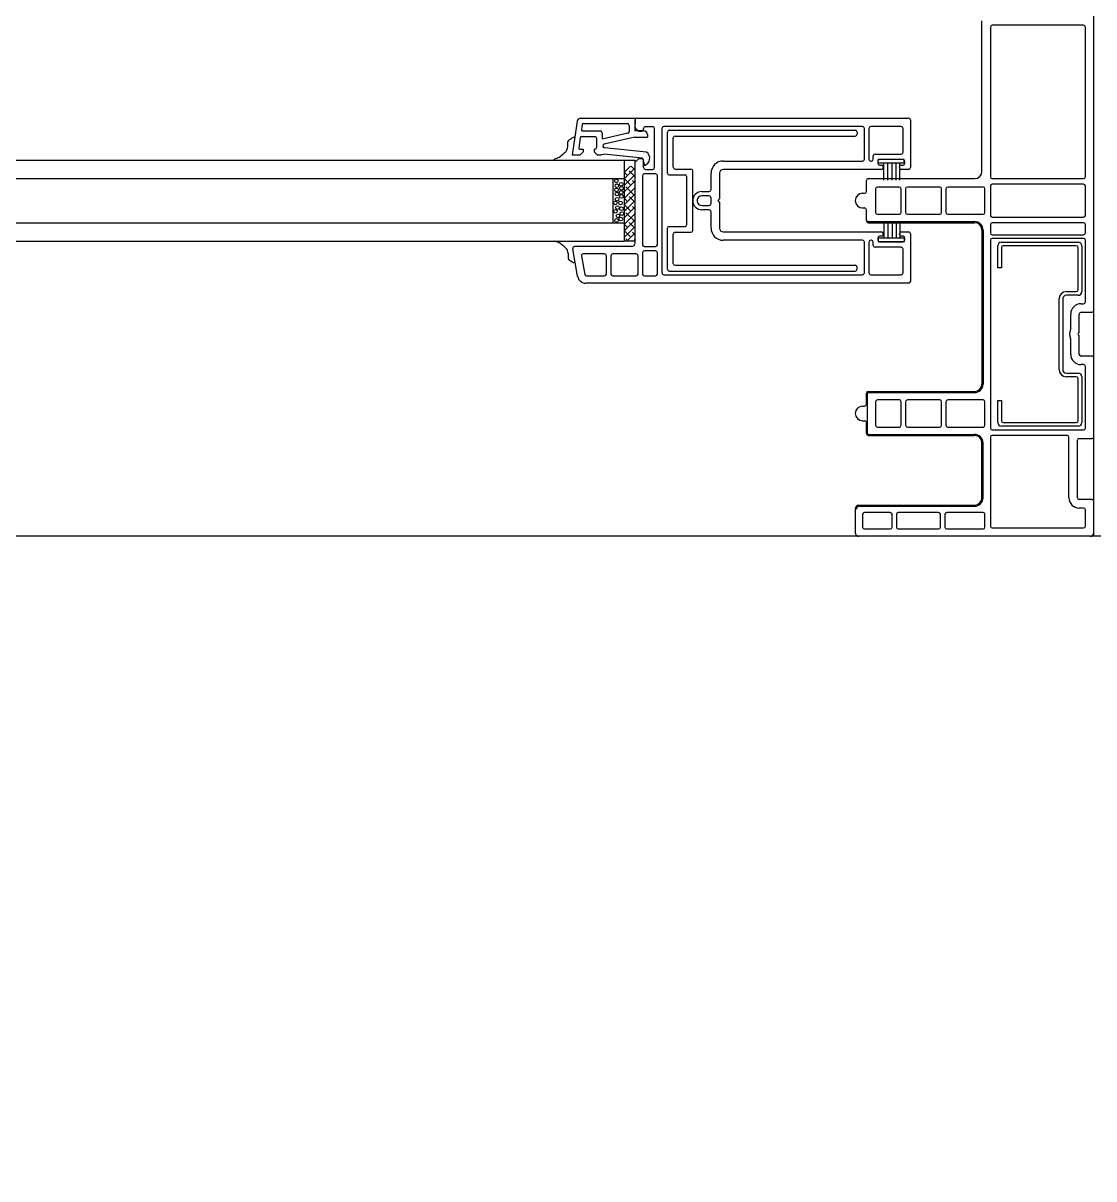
# Model space of a CAD drawing. Header units: millimetres. Extents: x 13515 to 183937, y -33900 to -660.
# Drawn here: x 118538.084 to 118542.65, y -19365.28 to -19360.349 of the extents above; entities that cross this region are included whole.
import ezdxf

# ---------------------------------------------------------------- set-up
doc = ezdxf.new("R2010")
doc.units = ezdxf.units.MM
doc.header["$LTSCALE"] = 100
doc.header["$MEASUREMENT"] = 0
doc.layers.get('0').update_dxf_attribs({"linetype": 'CONTINUOUS'})
for name, color, linetype in [('ELE9', 9, 'CONTINUOUS'), ('WIN', 4, 'CONTINUOUS'), ('WIN-G', 252, 'CONTINUOUS'), ('WIN2', 5, 'CONTINUOUS')]:
    doc.layers.add(name, color=color, linetype=linetype)

# ---------------------------------------------------------------- blocks, each defined once
blk = doc.blocks.new('A$C37502152')
at = {"ltscale": 1000}
blk.add_wipeout([(1400, 246), (0, 246), (0, 0), (1400, 0)], dxfattribs=at)
at = {"layer": 'WIN', "ltscale": 1000}
blk.add_line((1400, 0), (1400, 246), dxfattribs=at)
at = {"layer": 'WIN-G'}
for p, q in [((1284.3, 110.7), (1335, 110.7)), ((1256.58, 107.39), (1256.56, 107.24)), ((1256.56, 107.24), (1256.56, 107.08)), ((1256.62, 107.53), (1256.58, 107.39)), ((1256.69, 107.66), (1256.62, 107.53)), ((1256.87, 107.9), (1256.69, 107.66)), ((1257.03, 108.05), (1256.87, 107.9)), ((1257.21, 108.18), (1257.03, 108.05)), ((1257.58, 108.4), (1257.21, 108.18)), ((1257.61, 108.41), (1257.58, 108.4)), ((1258.41, 108.81), (1257.61, 108.41)), ((1283.8, 99), (1283.8, 110.2)), ((1285.4, 100.6), (1285.4, 108.6)), ((1285.9, 109.1), (1335, 109.1)), ((1335.5, 110.2), (1335.5, 109.6)), ((1255.29, 104.09), (1254.79, 103.67)), ((1255.71, 104.42), (1255.29, 104.09)), ((1255.91, 104.6), (1255.71, 104.42)), ((1256.08, 104.8), (1255.91, 104.6)), ((1256.21, 105.01), (1256.08, 104.8)), ((1256.31, 105.24), (1256.21, 105.01)), ((1256.46, 105.72), (1256.31, 105.24)), ((1256.56, 106.24), (1256.46, 105.72)), ((1256.56, 107.08), (1256.58, 106.77)), ((1256.58, 106.5), (1256.56, 106.24)), ((1256.58, 106.77), (1256.58, 106.5)), ((782.23, 102.5), (1272, 102.5)), ((1253.07, 102.79), (1252.73, 102.5)), ((1253.7, 103.01), (1253.07, 102.79)), ((1254, 103.14), (1253.7, 103.01)), ((1254.28, 103.29), (1254, 103.14)), ((1254.54, 103.47), (1254.28, 103.29)), ((1254.79, 103.67), (1254.54, 103.47)), ((1272, 102.5), (1275, 102.5)), ((1272, 102.5), (1272, 80.5)), ((1273.73, 100.9), (1272, 99.18)), ((1274.7, 100.1), (1273.9, 100.9)), ((1275, 80.5), (1275, 102.5)), ((1275, 100.41), (1272, 97.41)), ((1272.93, 98.34), (1272, 99.26)), ((1275, 98.64), (1272, 95.64)), ((1275, 98.03), (1273.37, 99.66)), ((1284.3, 98.5), (1288.6, 98.5)), ((1285.9, 100.1), (1290.2, 100.1)), ((1289.1, 85), (1289.1, 98)), ((1290.7, 83.4), (1290.7, 99.6)), ((782.85, 97.5), (1272, 97.5)), ((1269, 85.5), (1269, 97.5)), ((1273.81, 95.68), (1272, 97.5)), ((1275, 96.87), (1272, 93.87)), ((1275, 95.1), (1272, 92.1)), ((1274.7, 93.03), (1272.49, 95.24)), ((1275, 96.26), (1274.26, 97.01)), ((1272.05, 93.92), (1272, 93.96)), ((1275, 93.34), (1272, 90.34)), ((1272.93, 91.26), (1272, 92.19)), ((1275, 91.57), (1272, 88.57)), ((1275, 90.96), (1273.37, 92.59)), ((1273.81, 88.61), (1272, 90.42)), ((1275, 89.8), (1272, 86.8)), ((1275, 89.19), (1274.26, 89.94)), ((782.85, 85.5), (1272, 85.5)), ((1275, 88.03), (1272, 85.03)), ((1272.05, 86.85), (1272, 86.89)), ((1275, 86.27), (1272, 83.27)), ((1272.93, 84.19), (1272, 85.12)), ((1274.7, 85.96), (1272.49, 88.17)), ((1275, 83.89), (1273.37, 85.52)), ((1275, 84.5), (1272, 81.5)), ((1273.81, 81.54), (1272, 83.35)), ((1275, 82.73), (1272.77, 80.5)), ((1275, 82.12), (1274.26, 82.87)), ((1283.8, 72.8), (1283.8, 84)), ((1284.3, 84.5), (1288.6, 84.5)), ((1285.4, 74.4), (1285.4, 82.4)), ((1285.9, 82.9), (1290.2, 82.9)), ((782.23, 80.5), (1272, 80.5)), ((1253.32, 80.38), (1252.98, 80.5)), ((1253.94, 80.16), (1253.32, 80.38)), ((1254.25, 80.03), (1253.94, 80.16)), ((1254.53, 79.88), (1254.25, 80.03)), ((1254.79, 79.7), (1254.53, 79.88)), ((1255.04, 79.5), (1254.79, 79.7)), ((1255.54, 79.08), (1255.04, 79.5)), ((1255.96, 78.74), (1255.54, 79.08)), ((1275, 80.5), (1272, 80.5)), ((1273.09, 80.5), (1272.49, 81.1)), ((1275, 80.96), (1274.54, 80.5)), ((1373.8, 73.2), (1373.8, 79.2)), ((1374.8, 80.2), (1395.7, 80.2)), ((1395.2, 79.2), (1375.3, 79.2)), ((1396.7, 79.2), (1396.7, 66.7)), ((1256.16, 78.57), (1255.96, 78.74)), ((1256.33, 78.37), (1256.16, 78.57)), ((1256.46, 78.16), (1256.33, 78.37)), ((1256.56, 77.93), (1256.46, 78.16)), ((1256.71, 77.45), (1256.56, 77.93)), ((1256.81, 76.93), (1256.71, 77.45)), ((1256.83, 76.67), (1256.81, 76.93)), ((1256.81, 76.08), (1256.83, 76.4)), ((1256.81, 75.93), (1256.81, 76.08)), ((1256.83, 75.77), (1256.81, 75.93)), ((1256.83, 76.4), (1256.83, 76.67)), ((1256.87, 75.64), (1256.83, 75.77)), ((1256.94, 75.51), (1256.87, 75.64)), ((1374.8, 78.7), (1374.8, 73.2)), ((1395.7, 67.2), (1395.7, 78.7)), ((1257.12, 75.27), (1256.94, 75.51)), ((1257.28, 75.12), (1257.12, 75.27)), ((1257.46, 74.99), (1257.28, 75.12)), ((1257.83, 74.77), (1257.46, 74.99)), ((1257.86, 74.75), (1257.83, 74.77)), ((1258.42, 74.48), (1257.86, 74.75)), ((1285.9, 73.9), (1335, 73.9)), ((1335.5, 72.8), (1335.5, 73.4)), ((1374.8, 73.2), (1373.8, 73.2)), ((1284.3, 72.3), (1335, 72.3)), ((1392.5, 66.7), (1395.2, 66.7)), ((1390.5, 45.5), (1390.5, 64.7)), ((1391.5, 64.7), (1391.5, 45.5)), ((1395.7, 65.7), (1392.5, 65.7)), ((1392.5, 44.5), (1395.7, 44.5)), ((1395.2, 43.5), (1392.5, 43.5)), ((1395.7, 31.5), (1395.7, 43)), ((1396.7, 43.5), (1396.7, 31)), ((1373.8, 37), (1374.8, 37)), ((1373.8, 31), (1373.8, 37)), ((1374.8, 37), (1374.8, 31.5)), ((1395.7, 30), (1374.8, 30)), ((1375.3, 31), (1395.2, 31)), ((1336, 0), (64, 0))]:
    blk.add_line(p, q, dxfattribs=at)
for centre in [(1269.89, 96.88), (1269.94, 94.42), (1270.03, 95.56), (1271.2, 95.97), (1271.29, 94.89), (1269.61, 90.88), (1270.03, 93.31), (1270.11, 91.89), (1271.04, 90.88), (1271.2, 93.73), (1271.29, 92.64), (1269.63, 88.6), (1270.2, 89.63), (1271.29, 89.29), (1271.4, 87.98), (1269.93, 86.12), (1270.34, 87.36), (1271.13, 86.47)]:
    blk.add_circle(centre, 0.5, dxfattribs=at)
for centre, radius, start, end in [((1284.3, 110.2), 0.5, 90, 180), ((1335, 110.2), 0.5, 0, 90), ((1285.9, 108.6), 0.5, 90, 180), ((1335, 109.6), 0.5, 270, 0), ((1284.3, 99), 0.5, 180, 270), ((1285.9, 100.6), 0.5, 180, 270), ((1288.6, 98), 0.5, 0, 90), ((1290.2, 99.6), 0.5, 0, 90), ((1284.3, 84), 0.5, 90, 180), ((1285.9, 82.4), 0.5, 90, 180), ((1288.6, 85), 0.5, 270, 0), ((1290.2, 83.4), 0.5, 270, 0), ((1374.8, 79.2), 1, 90, 180), ((1375.3, 78.7), 0.5, 90, 180), ((1395.2, 78.7), 0.5, 0, 90), ((1395.7, 79.2), 1, 0, 90), ((1284.3, 72.8), 0.5, 180, 270), ((1285.9, 74.4), 0.5, 180, 270), ((1335, 73.4), 0.5, 0, 90), ((1335, 72.8), 0.5, 270, 0), ((1392.5, 64.7), 2, 90, 180), ((1395.2, 67.2), 0.5, 270, 0), ((1395.7, 66.7), 1, 270, 0), ((1392.5, 64.7), 1, 90, 180), ((1392.5, 45.5), 2, 180, 270), ((1392.5, 45.5), 1, 180, 270), ((1395.7, 43.5), 1, 0, 90), ((1395.2, 43), 0.5, 0, 90), ((1374.8, 31), 1, 180, 270), ((1375.3, 31.5), 0.5, 180, 270), ((1395.2, 31.5), 0.5, 270, 0), ((1395.7, 31), 1, 270, 0)]:
    blk.add_arc(centre, radius, start, end, dxfattribs=at)
at = {"layer": 'WIN2'}
for p, q in [((1400, 61.6), (1400, 159.8)), ((1369.5, 99.5), (1369.5, 140.5)), ((1371.8, 138.8), (1371.8, 98)), ((1397.2, 139.3), (1372.3, 139.3)), ((1397.7, 98), (1397.7, 138.8)), ((1260.16, 114), (1275.01, 114)), ((1275.01, 114), (1274.89, 110.5)), ((1275, 111.61), (1275, 113.5)), ((1275.5, 114), (1349.5, 114)), ((1350, 113.5), (1350, 100.5)), ((1259.17, 113.13), (1257.89, 104)), ((1260.56, 112.24), (1260.37, 110.84)), ((1260.66, 110.5), (1265.52, 110.5)), ((1260.86, 112.5), (1272.89, 112.5)), ((1273.39, 112), (1273.39, 110.39)), ((1277.39, 110.5), (1274.89, 110.5)), ((1275.86, 110.55), (1275.15, 111.25)), ((1276.21, 110.4), (1276.8, 110.4)), ((1277.3, 110.9), (1277.3, 111.2)), ((1277.8, 111.7), (1279.8, 111.7)), ((1280.3, 100.5), (1280.3, 111.2)), ((1282.3, 111.2), (1282.3, 71.8)), ((1337, 111.7), (1282.8, 111.7)), ((1337.5, 102.8), (1337.5, 111.2)), ((1338.7, 111.2), (1338.7, 102.8)), ((1347.5, 111.7), (1339.2, 111.7)), ((1348, 104.7), (1348, 111.2)), ((1260.07, 108.74), (1259.66, 105.84)), ((1260.37, 109), (1264.02, 109)), ((1264.52, 108.5), (1264.52, 106)), ((1266.02, 110), (1266.02, 108.28)), ((1273, 109.9), (1266.02, 108.28)), ((1274.89, 108.8), (1266.61, 106.88)), ((1274.89, 108.8), (1278.39, 108.8)), ((1278.39, 109.5), (1278.39, 108.8)), ((1257.89, 104), (1260.02, 104)), ((1259.96, 105.5), (1260.82, 105.5)), ((1260.82, 104.8), (1260.02, 104)), ((1260.82, 105.5), (1260.82, 104.8)), ((1263.82, 105.5), (1264.02, 105.5)), ((1263.82, 105.5), (1263.82, 104.8)), ((1263.82, 104.8), (1264.62, 104)), ((1264.62, 104), (1265.65, 104)), ((1265.81, 104.05), (1266.46, 104.21)), ((1276.99, 103.1), (1266.46, 104.21)), ((1278.1, 104.69), (1266.67, 105.9)), ((1340.4, 104.2), (1347.5, 104.2)), ((1275, 102), (1276, 103)), ((1275, 80), (1275, 102)), ((1276, 103), (1276.8, 103)), ((1276.99, 103.1), (1277.53, 101.1)), ((1277.3, 100.5), (1277.3, 102.5)), ((1299, 102.3), (1337, 102.3)), ((1339.2, 102.3), (1339.4, 102.3)), ((1339.9, 102.8), (1339.9, 103.7)), ((1341.1, 102.2), (1341.1, 101.7)), ((1341.25, 101.7), (1341.25, 102.7)), ((1348.35, 102.7), (1341.25, 102.7)), ((1348.35, 101.7), (1341.25, 101.7)), ((1348, 102.7), (1341.6, 102.7)), ((1341.6, 101.2), (1342.1, 101.2)), ((1342.8, 97.1), (1342.8, 101.7)), ((1343.9, 97.1), (1343.9, 101.7)), ((1345, 97.1), (1345, 101.7)), ((1346.1, 97.1), (1346.1, 101.7)), ((1347.1, 97.1), (1347.1, 101.7)), ((1347.5, 101.2), (1348, 101.2)), ((1348.35, 101.7), (1348.35, 102.7)), ((1348.5, 101.7), (1348.5, 102.2)), ((1277, 98.3), (1277, 79.5)), ((1280.6, 98.8), (1277.5, 98.8)), ((1277.8, 100), (1279.8, 100)), ((1281.1, 79.5), (1281.1, 98.3)), ((1295.7, 94.5), (1295.7, 99)), ((1298, 99), (1298, 92)), ((1342.1, 100), (1299, 100)), ((1342.6, 100.7), (1342.6, 100.5)), ((1347, 100.5), (1347, 100.7)), ((1349.5, 100), (1347.5, 100)), ((1338, 94), (1338, 97)), ((1338.5, 97.5), (1367.5, 97.5)), ((1340.5, 94.7), (1340.5, 88.3)), ((1347, 95.2), (1341, 95.2)), ((1347.5, 88.3), (1347.5, 94.7)), ((1348.7, 94.7), (1348.7, 88.3)), ((1358, 95.2), (1349.2, 95.2)), ((1358.5, 88.3), (1358.5, 94.7)), ((1359.7, 94.7), (1359.7, 88.3)), ((1369.8, 95.2), (1360.2, 95.2)), ((1370.3, 88.3), (1370.3, 94.7)), ((1371.8, 95.5), (1371.8, 87.5)), ((1372.3, 97.5), (1397.2, 97.5)), ((1397.2, 96), (1372.3, 96)), ((1397.7, 87.5), (1397.7, 95.5)), ((1293.2, 94), (1295.2, 94)), ((1295.2, 92.8), (1293.2, 92.8)), ((1295.7, 90.7), (1295.7, 92.3)), ((1297.5, 91.5), (1298, 92)), ((1297.5, 91.5), (1298, 91)), ((1337, 93.5), (1337.5, 93.5)), ((1293.2, 90.2), (1295.2, 90.2)), ((1295.2, 89), (1293.2, 89)), ((1295.7, 84), (1295.7, 88.5)), ((1298, 91), (1298, 84)), ((1337, 89.5), (1337.5, 89.5)), ((1338, 86), (1338, 89)), ((1338, 86), (1338.3, 86)), ((1338, 86), (1338.3, 86)), ((1338.5, 85.8), (1367.5, 85.8)), ((1338.5, 85.8), (1367.5, 85.8)), ((1338.5, 85.5), (1367.5, 85.5)), ((1341, 87.8), (1347, 87.8)), ((1342.8, 85.9), (1342.8, 81.3)), ((1343.9, 85.9), (1343.9, 81.3)), ((1345, 85.9), (1345, 81.3)), ((1346.1, 85.9), (1346.1, 81.3)), ((1347.1, 85.9), (1347.1, 81.3)), ((1349.2, 87.8), (1358, 87.8)), ((1360.2, 87.8), (1369.8, 87.8)), ((1372.3, 87), (1397.2, 87)), ((1397.2, 85.5), (1372.3, 85.5)), ((1299, 83), (1342.1, 83)), ((1342.6, 82.5), (1342.6, 82.3)), ((1347, 82.3), (1347, 82.5)), ((1347.5, 83), (1349.5, 83)), ((1350, 82.5), (1350, 69.5)), ((1369.5, 83.5), (1369.5, 41.5)), ((1369.8, 83.5), (1369.8, 41.5)), ((1369.8, 83.5), (1369.8, 41.5)), ((1371.8, 85), (1371.8, 82.7)), ((1372.3, 82.2), (1397.2, 82.2)), ((1397.7, 82.7), (1397.7, 85)), ((1274, 79), (1258.5, 79)), ((1277.5, 79), (1280.6, 79)), ((1337, 80.7), (1299, 80.7)), ((1337.5, 71.8), (1337.5, 80.2)), ((1338.7, 80.2), (1338.7, 71.8)), ((1339.4, 80.7), (1339.2, 80.7)), ((1339.9, 79.3), (1339.9, 80.2)), ((1347.5, 78.8), (1340.4, 78.8)), ((1341.1, 81.3), (1341.1, 80.8)), ((1341.25, 81.3), (1341.25, 80.3)), ((1348.35, 81.3), (1341.25, 81.3)), ((1348.35, 80.3), (1341.25, 80.3)), ((1342.1, 81.8), (1341.6, 81.8)), ((1341.6, 80.3), (1348, 80.3)), ((1348, 81.8), (1347.5, 81.8)), ((1348.35, 81.3), (1348.35, 80.3)), ((1348.5, 80.8), (1348.5, 81.3)), ((1371.8, 80.7), (1371.8, 29.5)), ((1397.2, 81.2), (1372.3, 81.2)), ((1397.7, 63.9), (1397.7, 80.7)), ((1259.33, 70.9), (1258.01, 78.41)), ((1260.39, 76.41), (1261.27, 71.41)), ((1266.7, 77), (1260.89, 77)), ((1267.2, 71.5), (1267.2, 76.5)), ((1268.4, 76.5), (1268.4, 71.5)), ((1275.3, 77), (1268.9, 77)), ((1275.8, 71.5), (1275.8, 76.5)), ((1277, 77.3), (1277, 71.5)), ((1280.6, 77.8), (1277.5, 77.8)), ((1281.1, 71.5), (1281.1, 77.3)), ((1348, 71.8), (1348, 78.3)), ((1261.77, 71), (1266.7, 71)), ((1268.9, 71), (1275.3, 71)), ((1277.5, 71), (1280.6, 71)), ((1282.8, 71.3), (1337, 71.3)), ((1339.2, 71.3), (1347.5, 71.3)), ((1349.5, 69), (1261.6, 69)), ((1396.5, 63.4), (1397.2, 63.4)), ((1393.7, 56.53), (1393.7, 60.6)), ((1396, 55.72), (1396, 60.6)), ((1396.5, 61.1), (1399.5, 61.1)), ((1393.7, 49.6), (1393.7, 53.67)), ((1395.71, 55.31), (1395.91, 55.51)), ((1395.71, 54.89), (1395.91, 54.69)), ((1396, 49.6), (1396, 54.48)), ((1399.5, 49.1), (1396.5, 49.1)), ((1400, 27.2), (1400, 48.6)), ((1397.2, 46.8), (1396.5, 46.8)), ((1397.7, 29.5), (1397.7, 46.3)), ((1338, 36), (1338, 39)), ((1338.3, 28), (1338.3, 39)), ((1338.3, 28), (1338.3, 39)), ((1338.5, 39.5), (1367.5, 39.5)), ((1338.5, 39.2), (1367.5, 39.2)), ((1338.5, 39.2), (1367.5, 39.2)), ((1337, 35.5), (1337.5, 35.5)), ((1340.5, 36.7), (1340.5, 30.3)), ((1347, 37.2), (1341, 37.2)), ((1347.5, 30.3), (1347.5, 36.7)), ((1348.7, 36.7), (1348.7, 30.3)), ((1358, 37.2), (1349.2, 37.2)), ((1358.5, 30.3), (1358.5, 36.7)), ((1359.7, 36.7), (1359.7, 30.3)), ((1369.8, 37.2), (1360.2, 37.2)), ((1370.3, 30.3), (1370.3, 36.7)), ((1337, 31.5), (1337.5, 31.5)), ((1338, 28), (1338, 31)), ((1341, 29.8), (1347, 29.8)), ((1349.2, 29.8), (1358, 29.8)), ((1360.2, 29.8), (1369.8, 29.8)), ((1372.3, 29), (1397.2, 29)), ((1338.5, 27.8), (1367.5, 27.8)), ((1338.5, 27.8), (1367.5, 27.8)), ((1338.5, 27.5), (1367.5, 27.5)), ((1369.5, 10.5), (1369.5, 25.5)), ((1369.8, 10.5), (1369.8, 25.5)), ((1369.8, 10.5), (1369.8, 25.5)), ((1371.8, 27), (1371.8, 2.8)), ((1392.7, 27.5), (1372.3, 27.5)), ((1393.2, 10.5), (1393.2, 27)), ((1395.5, 10.5), (1395.5, 26.2)), ((1396, 26.7), (1399.5, 26.7)), ((1369.5, 9.5), (1369.5, 9.5)), ((1369.5, 9.5), (1369.5, 9.5)), ((1399.5, 10), (1396, 10)), ((1400, 1), (1400, 9.5)), ((1335, 7.5), (1335.3, 7.5)), ((1335, 7.5), (1335, 1)), ((1335, 7.5), (1335.3, 7.5)), ((1336, 8.5), (1367.5, 8.5)), ((1336, 8.2), (1367.5, 8.2)), ((1336, 8.2), (1367.5, 8.2)), ((1344.5, 6.5), (1337.5, 6.5)), ((1357.7, 6.5), (1346.7, 6.5)), ((1369.8, 6.5), (1359.9, 6.5)), ((1397.2, 7.7), (1396, 7.7)), ((1397.7, 2.8), (1397.7, 7.2)), ((1337, 6), (1337, 2.5)), ((1345, 2.5), (1345, 6)), ((1346.2, 6), (1346.2, 2.5)), ((1358.2, 2.5), (1358.2, 6)), ((1359.4, 6), (1359.4, 2.5)), ((1370.3, 2.5), (1370.3, 6)), ((1399, 0), (1336, 0)), ((1337.5, 2), (1344.5, 2)), ((1346.7, 2), (1357.7, 2)), ((1359.9, 2), (1369.8, 2)), ((1372.3, 2.3), (1397.2, 2.3))]:
    blk.add_line(p, q, dxfattribs=at)
for centre, radius, start, end in [((1372.3, 138.8), 0.5, 90, 180), ((1397.2, 138.8), 0.5, 0, 90), ((1260.16, 113), 1, 90, 172.3482), ((1275.5, 113.5), 0.5, 90, 180), ((1349.5, 113.5), 0.5, 0, 90), ((1260.66, 110.8), 0.3, 171.6232, 270.1302), ((1260.86, 112.2), 0.3, 89.8698, 172.5644), ((1265.52, 110), 0.5, 0, 90), ((1272.89, 112), 0.5, 0, 90), ((1272.89, 110.39), 0.5, 283.0609, 0), ((1275.5, 111.61), 0.5, 180, 225), ((1276.21, 110.9), 0.5, 225, 270), ((1276.8, 110.9), 0.5, 270, 0), ((1277.8, 111.2), 0.5, 90, 180), ((1277.39, 109.5), 1, 0, 90), ((1279.8, 111.2), 0.5, 0, 90), ((1282.8, 111.2), 0.5, 90, 180), ((1337, 111.2), 0.5, 0, 90), ((1339.2, 111.2), 0.5, 90, 180), ((1347.5, 111.2), 0.5, 0, 90), ((1260.37, 108.7), 0.3, 89.8698, 172.3765), ((1264.02, 108.5), 0.5, 0, 90), ((1259.96, 105.8), 0.3, 171.6083, 270.1302), ((1264.02, 106), 0.5, 270, 0), ((1265.65, 104.3), 0.3, 270, 303.1746), ((1266.72, 106.39), 0.5, 103.0609, 264), ((1276.99, 103.03), 2, 285.5034, 56.391), ((1340.4, 103.7), 0.5, 90, 180), ((1347.5, 104.7), 0.5, 270, 0), ((1276.8, 102.5), 0.5, 0, 90), ((1299, 99), 3.3, 90, 180), ((1337, 102.8), 0.5, 270, 0), ((1339.2, 102.8), 0.5, 180, 270), ((1339.4, 102.8), 0.5, 270, 0), ((1341.6, 102.2), 0.5, 90, 180), ((1341.6, 101.7), 0.5, 180, 270), ((1342.1, 100.7), 0.5, 0, 90), ((1347.5, 100.7), 0.5, 90, 180), ((1348, 102.2), 0.5, 0, 90), ((1348, 101.7), 0.5, 270, 0), ((1277.5, 98.3), 0.5, 90, 180), ((1277.8, 100.5), 0.5, 180, 270), ((1279.8, 100.5), 0.5, 270, 0), ((1280.6, 98.3), 0.5, 0, 90), ((1299, 99), 1, 90, 180), ((1342.1, 100.5), 0.5, 270, 0), ((1347.5, 100.5), 0.5, 180, 270), ((1349.5, 100.5), 0.5, 270, 0), ((1367.5, 99.5), 2, 270, 0), ((1372.3, 98), 0.5, 180, 270), ((1397.2, 98), 0.5, 270, 0), ((1338.5, 97), 0.5, 90, 180), ((1341, 94.7), 0.5, 90, 180), ((1347, 94.7), 0.5, 0, 90), ((1349.2, 94.7), 0.5, 90, 180), ((1358, 94.7), 0.5, 0, 90), ((1360.2, 94.7), 0.5, 90, 180), ((1369.8, 94.7), 0.5, 0, 90), ((1372.3, 95.5), 0.5, 90, 180), ((1397.2, 95.5), 0.5, 0, 90), ((1293.2, 91.5), 2.5, 90, 270), ((1293.2, 91.5), 1.3, 89.9984, 270.0016), ((1295.2, 94.5), 0.5, 270, 0), ((1295.2, 92.3), 0.5, 359.9952, 90), ((1337, 91.5), 2, 90, 270), ((1337.5, 94), 0.5, 270, 0), ((1295.2, 90.7), 0.5, 270, 0), ((1295.2, 88.5), 0.5, 0, 90), ((1337.5, 89), 0.5, 0, 90), ((1341, 88.3), 0.5, 180, 270), ((1347, 88.3), 0.5, 270, 0), ((1349.2, 88.3), 0.5, 180, 270), ((1358, 88.3), 0.5, 270, 0), ((1360.2, 88.3), 0.5, 180, 270), ((1369.8, 88.3), 0.5, 270, 0), ((1338.5, 86), 0.5, 180, 270), ((1338.5, 86), 0.2, 180, 270), ((1338.5, 86), 0.2, 180, 270), ((1367.5, 83.5), 2.3, 0, 90), ((1367.5, 83.5), 2.3, 0, 90), ((1367.5, 83.5), 2, 0, 90), ((1372.3, 87.5), 0.5, 180, 270), ((1372.3, 85), 0.5, 90, 180), ((1397.2, 87.5), 0.5, 270, 0), ((1397.2, 85), 0.5, 0, 90), ((1299, 84), 3.3, 180, 270), ((1299, 84), 1, 180, 270), ((1342.1, 82.5), 0.5, 0, 90), ((1342.1, 82.3), 0.5, 270, 0), ((1347.5, 82.5), 0.5, 90, 180), ((1347.5, 82.3), 0.5, 180, 270), ((1349.5, 82.5), 0.5, 0, 90), ((1372.3, 82.7), 0.5, 180, 270), ((1397.2, 82.7), 0.5, 270, 0), ((1258.5, 78.5), 0.5, 90, 190), ((1274, 80), 1, 270, 0), ((1277.5, 79.5), 0.5, 180, 270), ((1280.6, 79.5), 0.5, 270, 0), ((1337, 80.2), 0.5, 0, 90), ((1339.2, 80.2), 0.5, 90, 180), ((1339.4, 80.2), 0.5, 0, 90), ((1340.4, 79.3), 0.5, 180, 270), ((1341.6, 81.3), 0.5, 90, 180), ((1341.6, 80.8), 0.5, 180, 270), ((1347.5, 78.3), 0.5, 0, 90), ((1348, 81.3), 0.5, 0, 90), ((1348, 80.8), 0.5, 270, 0), ((1372.3, 80.7), 0.5, 90, 180), ((1397.2, 80.7), 0.5, 0, 90), ((1260.89, 76.5), 0.5, 90, 190), ((1266.7, 76.5), 0.5, 0, 90), ((1268.9, 76.5), 0.5, 90, 180), ((1275.3, 76.5), 0.5, 0, 90), ((1277.5, 77.3), 0.5, 90, 180), ((1280.6, 77.3), 0.5, 0, 90), ((1261.6, 71.3), 2.3, 190, 270), ((1261.77, 71.5), 0.5, 190, 270), ((1266.7, 71.5), 0.5, 270, 0), ((1268.9, 71.5), 0.5, 180, 270), ((1275.3, 71.5), 0.5, 270, 0), ((1277.5, 71.5), 0.5, 180, 270), ((1280.6, 71.5), 0.5, 270, 0), ((1282.8, 71.8), 0.5, 180, 270), ((1337, 71.8), 0.5, 270, 0), ((1339.2, 71.8), 0.5, 180, 270), ((1347.5, 71.8), 0.5, 270, 0), ((1349.5, 69.5), 0.5, 270, 0), ((1396.5, 60.6), 2.8, 90, 180), ((1397.2, 63.9), 0.5, 270, 0), ((1396.5, 60.6), 0.5, 90, 180), ((1399.5, 61.6), 0.5, 270, 0), ((1395.93, 55.1), 2.6, 150.5093, 209.4907), ((1393.4, 56.53), 0.3, 330.5093, 0), ((1393.4, 53.67), 0.3, 0, 29.4907), ((1395.93, 55.1), 0.3, 135, 225), ((1395.7, 55.72), 0.3, 315, 0), ((1395.7, 54.48), 0.3, 0, 45), ((1396.5, 49.6), 2.8, 180, 270), ((1396.5, 49.6), 0.5, 180, 270), ((1399.5, 48.6), 0.5, 0, 90), ((1397.2, 46.3), 0.5, 0, 90), ((1367.5, 41.5), 2.3, 270, 0), ((1367.5, 41.5), 2.3, 270, 0), ((1367.5, 41.5), 2, 270, 0), ((1338.5, 39), 0.5, 90, 180), ((1338.5, 39), 0.2, 90, 180), ((1338.5, 39), 0.2, 90, 180), ((1337, 33.5), 2, 90, 270), ((1337.5, 36), 0.5, 270, 0), ((1341, 36.7), 0.5, 90, 180), ((1347, 36.7), 0.5, 0, 90), ((1349.2, 36.7), 0.5, 90, 180), ((1358, 36.7), 0.5, 0, 90), ((1360.2, 36.7), 0.5, 90, 180), ((1369.8, 36.7), 0.5, 0, 90), ((1337.5, 31), 0.5, 0, 90), ((1341, 30.3), 0.5, 180, 270), ((1347, 30.3), 0.5, 270, 0), ((1349.2, 30.3), 0.5, 180, 270), ((1358, 30.3), 0.5, 270, 0), ((1360.2, 30.3), 0.5, 180, 270), ((1369.8, 30.3), 0.5, 270, 0), ((1372.3, 29.5), 0.5, 180, 270), ((1397.2, 29.5), 0.5, 270, 0), ((1338.5, 28), 0.5, 180, 270), ((1338.5, 28), 0.2, 180, 270), ((1338.5, 28), 0.2, 180, 270), ((1367.5, 25.5), 2.3, 0, 90), ((1367.5, 25.5), 2.3, 0, 90), ((1367.5, 25.5), 2, 0, 90), ((1372.3, 27), 0.5, 90, 180), ((1392.7, 27), 0.5, 0, 90), ((1396, 26.2), 0.5, 90, 180), ((1399.5, 27.2), 0.5, 270, 0), ((1367.5, 10.5), 2.3, 270, 0), ((1367.5, 10.5), 2.3, 270, 0), ((1367.5, 10.5), 2, 270, 0), ((1396, 10.5), 2.8, 180, 270), ((1396, 10.5), 0.5, 180, 270), ((1399.5, 9.5), 0.5, 0, 90), ((1336, 7.5), 1, 90, 180), ((1336, 7.5), 0.7, 90, 180), ((1336, 7.5), 0.7, 90, 180), ((1337.5, 6), 0.5, 90, 180), ((1344.5, 6), 0.5, 0, 90), ((1346.7, 6), 0.5, 90, 180), ((1357.7, 6), 0.5, 0, 90), ((1359.9, 6), 0.5, 90, 180), ((1369.8, 6), 0.5, 0, 90), ((1397.2, 7.2), 0.5, 0, 90), ((1336, 1), 1, 180, 270), ((1337.5, 2.5), 0.5, 180, 270), ((1344.5, 2.5), 0.5, 270, 0), ((1346.7, 2.5), 0.5, 180, 270), ((1357.7, 2.5), 0.5, 270, 0), ((1359.9, 2.5), 0.5, 180, 270), ((1369.8, 2.5), 0.5, 270, 0), ((1372.3, 2.8), 0.5, 180, 270), ((1397.2, 2.8), 0.5, 270, 0), ((1399, 1), 1, 270, 0)]:
    blk.add_arc(centre, radius, start, end, dxfattribs=at)
blk = doc.blocks.new('FGHJ')
at = {"layer": 'ELE9', "ltscale": 0.1}
for points in [[(37030999.07, 67646.34), (37004299.07, 67646.34, 0.414214), (36980799.07, 44146.34), (36980799.07, 24146.34)], [(37030999.07, 67346.34), (37004299.07, 67346.34, 0.414214), (36981099.07, 44146.34), (36981099.07, 24146.34)]]:
    blk.add_lwpolyline(points, format="xyb", dxfattribs=at)
blk.add_blockref('A$C37502152', (36991624.07, 56846.34), dxfattribs=at)
blk.add_lwpolyline([(36994374.07, 56846.34), (36968299.07, 56846.34), (36968299.07, 37470.96), (36980799.07, 37470.96), (36980799.07, 42870.96), (36980899.07, 42870.96, -0.414214), (36983699.07, 40070.96), (36983699.07, 26146.34)], format="xyb", dxfattribs=at)

msp = doc.modelspace()

# ---------------------------------------------------------------- block references
at = {"xscale": 0.01565102769230769, "yscale": 0.01565102769230769, "zscale": 0.01565102769230769}
msp.add_blockref('FGHJ', (-460436.1937, -20252.2424), dxfattribs=at)

doc.saveas('drawing.dxf')
